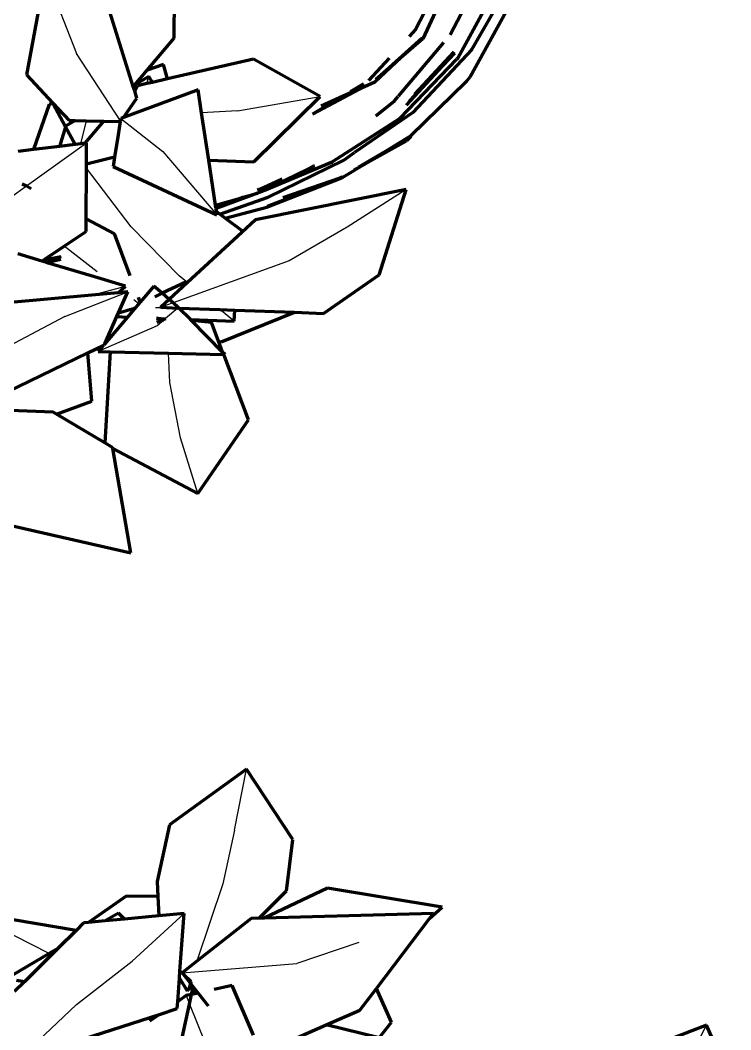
# Model space of a CAD drawing. Header units: millimetres. Extents: x 4307 to 31003, y 2809 to 20009.
# Drawn here: x 7631.3 to 7719.9, y 8134.5 to 8260.4 of the extents above; entities that cross this region are included whole.
import ezdxf

# ---------------------------------------------------------------- set-up
doc = ezdxf.new("R2010")
doc.units = ezdxf.units.MM
doc.layers.add('ProfileEdges', color=7, linetype='Continuous')

msp = doc.modelspace()

# ---------------------------------------------------------------- linework, layer by layer
for p, q in [((7635.86, 8262.44), (7638.3, 8256.27)), ((7643.77, 8247.9), (7638.3, 8256.27)), ((7647.07, 8252.53), (7647.33, 8253.44)), ((7658.36, 8249.15), (7668.69, 8250.94)), ((7658.36, 8249.15), (7653.9, 8248.87)), ((7639.51, 8247.91), (7638.77, 8245.02)), ((7643.81, 8248.18), (7649.06, 8244.07)), ((7643.35, 8246.12), (7643.49, 8246.16)), ((7639.54, 8245.12), (7632.04, 8239.73)), ((7649.06, 8244.07), (7655.81, 8236.19)), ((7645.09, 8234.67), (7639.53, 8241.99)), ((7632.04, 8239.73), (7630.09, 8238.33)), ((7679.43, 8239.32), (7672.04, 8234.64)), ((7651.08, 8228.57), (7645.09, 8234.67)), ((7672.04, 8234.64), (7664.84, 8230.45)), ((7640.86, 8229.08), (7636.74, 8232.25)), ((7664.84, 8230.45), (7650.34, 8225.2)), ((7652.01, 8227.81), (7651.08, 8228.57)), ((7640.19, 8226.16), (7644.42, 8227.27)), ((7652.12, 8227.71), (7652.01, 8227.81)), ((7636.82, 8223.5), (7644.71, 8226.57)), ((7646.06, 8225.08), (7645.43, 8225.56)), ((7650.34, 8225.2), (7648.8, 8224.66)), ((7636.82, 8223.5), (7628.39, 8219.04)), ((7645.54, 8224.54), (7645.6, 8224.54)), ((7648.16, 8224.63), (7648.77, 8224.63)), ((7650.91, 8224.55), (7649.4, 8223.23)), ((7650.99, 8224.62), (7650.91, 8224.55)), ((7657.94, 8222.89), (7656.17, 8224.36)), ((7648.34, 8222.31), (7640.97, 8219.12)), ((7649.13, 8223), (7648.34, 8222.31)), ((7649.36, 8223.19), (7649.13, 8223)), ((7649.94, 8215.24), (7649.76, 8218.91)), ((7651.25, 8208.35), (7649.94, 8215.24)), ((7653.43, 8201.42), (7651.25, 8208.35)), ((7658.01, 8159.44), (7659.49, 8167.05)), ((7658.01, 8159.44), (7656.56, 8152.73)), ((7656.56, 8152.73), (7653.32, 8143.08)), ((7634.89, 8144.04), (7624.61, 8149.23)), ((7651.7, 8149.04), (7645.24, 8143.09)), ((7673.51, 8145.43), (7665.78, 8142.81)), ((7635.18, 8143.9), (7634.89, 8144.04)), ((7638.29, 8137.68), (7645.24, 8143.09)), ((7651.47, 8141.62), (7665.78, 8142.81)), ((7652.43, 8140.42), (7652.08, 8139.39)), ((7651.96, 8138.79), (7652.39, 8137.74)), ((7638.29, 8137.68), (7630.86, 8130.69)), ((7652.39, 8137.74), (7654.29, 8132.99)), ((7714.16, 8129.77), (7716.89, 8135.12))]:
    msp.add_line(p, q)
at = {"layer": 'ProfileEdges', "lineweight": 211}
for p, q in [((7634.7, 8268.14), (7632.03, 8253.63)), ((7684.9, 8258.63), (7689.62, 8267.64)), ((7685.42, 8266.67), (7681.49, 8258.1)), ((7687.62, 8256.8), (7693.39, 8266.78)), ((7685.86, 8255.69), (7691.27, 8265.64)), ((7650.49, 8258.19), (7650.5, 8263.46)), ((7687.39, 8253.4), (7693.04, 8263.59)), ((7645.37, 8252.17), (7642.44, 8261.48)), ((7680.58, 8259.29), (7681.69, 8261.44)), ((7680.58, 8259.29), (7679.78, 8258.41)), ((7647.1, 8254.2), (7650.49, 8258.19)), ((7675.64, 8253.04), (7681.4, 8258.24)), ((7678.18, 8255.24), (7681.4, 8258.24)), ((7681.49, 8258.1), (7678.18, 8255.24)), ((7678.45, 8250.95), (7684.13, 8257.66)), ((7679.45, 8249.84), (7685.44, 8256.33)), ((7685.44, 8256.33), (7679.81, 8250.33)), ((7687.58, 8256.76), (7680.27, 8248.93)), ((7685.35, 8256.51), (7680.45, 8251.2)), ((7687.58, 8256.76), (7687.62, 8256.8)), ((7660.39, 8255.57), (7649.64, 8253.12)), ((7668.69, 8250.94), (7660.39, 8255.57)), ((7677.28, 8255.72), (7674.71, 8252.94)), ((7675.51, 8252.75), (7678.18, 8255.24)), ((7678.18, 8255.24), (7675.64, 8253.04)), ((7678.67, 8248.22), (7685.76, 8255.59)), ((7685.86, 8255.69), (7685.76, 8255.59)), ((7645.55, 8252.38), (7647.1, 8254.2)), ((7649.14, 8254.91), (7647.1, 8254.2)), ((7649.64, 8253.12), (7649.14, 8254.91)), ((7632.03, 8253.63), (7635.34, 8250.1)), ((7647.33, 8253.44), (7645.55, 8252.38)), ((7647.07, 8252.53), (7645.88, 8252.26)), ((7647.77, 8252.69), (7647.07, 8252.53)), ((7647.77, 8252.69), (7647.33, 8253.44)), ((7649.64, 8253.12), (7647.77, 8252.69)), ((7674.11, 8252.49), (7672.45, 8251.51)), ((7674.21, 8252.17), (7675.51, 8252.75)), ((7686.92, 8252.74), (7680.02, 8246.02)), ((7686.92, 8252.74), (7687.39, 8253.4)), ((7653.47, 8251.74), (7644.14, 8248.3)), ((7645.37, 8252.17), (7645.55, 8252.38)), ((7645.55, 8251.63), (7645.37, 8252.17)), ((7645.88, 8252.26), (7645.55, 8251.63)), ((7645.83, 8250.74), (7645.55, 8251.63)), ((7653.9, 8248.87), (7653.47, 8251.74)), ((7667.73, 8248.73), (7674.21, 8252.17)), ((7671.58, 8251), (7674.21, 8252.17)), ((7634.88, 8249.94), (7632.93, 8244.31)), ((7635.34, 8250.1), (7634.88, 8249.94)), ((7635.34, 8250.1), (7637.36, 8247.95)), ((7635.34, 8250.1), (7636.9, 8247.15)), ((7644.14, 8248.3), (7645.83, 8250.74)), ((7660.4, 8242.77), (7668.69, 8250.94)), ((7671.58, 8251), (7667.73, 8248.73)), ((7668.81, 8249.76), (7671.58, 8251)), ((7675.62, 8248.53), (7677.98, 8250.4)), ((7677.98, 8250.4), (7678.42, 8250.92)), ((7654.79, 8242.97), (7653.9, 8248.87)), ((7680.27, 8248.93), (7672.97, 8243.93)), ((7638.11, 8247.94), (7636.92, 8247.23)), ((7637.36, 8247.95), (7638.11, 8247.94)), ((7638.11, 8247.94), (7639.51, 8247.91)), ((7639.35, 8245.1), (7641.71, 8247.86)), ((7639.51, 8247.91), (7641.71, 8247.86)), ((7641.71, 8247.86), (7643.75, 8247.82)), ((7643.75, 8247.82), (7643.49, 8246.16)), ((7643.77, 8247.9), (7643.75, 8247.82)), ((7643.81, 8248.18), (7643.77, 8247.9)), ((7644.14, 8248.3), (7643.81, 8248.18)), ((7670.2, 8242.77), (7678.67, 8248.22)), ((7636.9, 8247.15), (7636.15, 8244.7)), ((7636.92, 8247.23), (7636.9, 8247.15)), ((7636.9, 8247.15), (7638.1, 8244.94)), ((7643.49, 8246.16), (7643.04, 8243.35)), ((7638.1, 8244.94), (7636.15, 8244.7)), ((7638.77, 8245.02), (7638.1, 8244.94)), ((7639.35, 8245.1), (7638.77, 8245.02)), ((7639.54, 8245.12), (7639.35, 8245.1)), ((7639.53, 8242.47), (7639.54, 8245.12)), ((7674.6, 8242.71), (7679.46, 8245.4)), ((7680.02, 8246.02), (7677.44, 8244.45)), ((7677.44, 8244.45), (7679.99, 8245.94)), ((7679.99, 8245.94), (7679.46, 8245.4)), ((7680.02, 8246.02), (7679.99, 8245.94)), ((7632.93, 8244.31), (7630.99, 8244.07)), ((7636.15, 8244.7), (7632.93, 8244.31)), ((7671.64, 8242.98), (7672.97, 8243.93)), ((7673.52, 8242.17), (7677.44, 8244.45)), ((7677.44, 8244.45), (7674.6, 8242.71)), ((7643.04, 8243.35), (7639.53, 8242.47)), ((7639.53, 8241.99), (7639.53, 8242.47)), ((7643.04, 8243.35), (7642.86, 8242.18)), ((7654.79, 8242.97), (7660.4, 8242.77)), ((7655.63, 8237.36), (7654.79, 8242.97)), ((7661.68, 8239.2), (7670.2, 8242.77)), ((7671.54, 8242.94), (7662.22, 8238.39)), ((7671.64, 8242.98), (7671.54, 8242.94)), ((7674.16, 8242.46), (7671.56, 8240.88)), ((7672.87, 8241.75), (7674.16, 8242.46)), ((7674.16, 8242.46), (7674.6, 8242.71)), ((7639.5, 8235.69), (7639.53, 8241.99)), ((7642.86, 8242.18), (7655.81, 8236.19)), ((7661.68, 8239.2), (7667.16, 8241.86)), ((7667.16, 8241.86), (7667.79, 8242.18)), ((7667.99, 8242.26), (7667.79, 8242.18)), ((7632.04, 8239.73), (7631.52, 8240.01)), ((7661.25, 8239.43), (7662.71, 8240.09)), ((7662.04, 8237.14), (7671.4, 8240.79)), ((7671.4, 8240.79), (7662.08, 8237.21)), ((7663.95, 8240.6), (7662.12, 8239.74)), ((7662.71, 8240.09), (7662.12, 8239.74)), ((7662.85, 8240.14), (7662.71, 8240.09)), ((7664.09, 8238.33), (7671.18, 8240.8)), ((7671.18, 8240.8), (7671.39, 8240.92)), ((7671.39, 8240.87), (7671.18, 8240.8)), ((7671.43, 8240.81), (7671.4, 8240.79)), ((7671.56, 8240.88), (7671.43, 8240.81)), ((7632.63, 8239.41), (7632.04, 8239.73)), ((7660.87, 8238.87), (7655.7, 8236.94)), ((7659.1, 8238.39), (7660.87, 8238.87)), ((7679.43, 8239.32), (7660.6, 8235.53)), ((7660.87, 8239.3), (7661.25, 8239.43)), ((7660.87, 8238.87), (7660.96, 8238.9)), ((7661.51, 8239.45), (7660.88, 8239.24)), ((7661.21, 8239.24), (7660.91, 8239.12)), ((7661.47, 8239.1), (7660.96, 8238.9)), ((7661.51, 8239.45), (7661.21, 8239.24)), ((7661.58, 8239.18), (7661.47, 8239.1)), ((7662.12, 8239.74), (7661.51, 8239.45)), ((7661.68, 8239.2), (7661.58, 8239.18)), ((7676.04, 8228.7), (7679.43, 8239.32)), ((7655.63, 8237.36), (7658.89, 8238.3)), ((7655.69, 8237.01), (7655.63, 8237.36)), ((7658.89, 8238.3), (7655.69, 8237.01)), ((7656.18, 8236.25), (7662.22, 8238.39)), ((7658.99, 8238.33), (7658.89, 8238.3)), ((7659.1, 8238.39), (7658.99, 8238.33)), ((7655.7, 8236.94), (7655.69, 8237.01)), ((7655.75, 8236.57), (7655.7, 8236.94)), ((7655.81, 8236.19), (7655.75, 8236.57)), ((7656.18, 8236.25), (7655.75, 8236.57)), ((7656.85, 8235.75), (7656.18, 8236.25)), ((7656.85, 8235.75), (7662.04, 8237.14)), ((7639.49, 8234.08), (7639.5, 8235.69)), ((7643.01, 8233.79), (7639.5, 8235.69)), ((7658.94, 8234.19), (7656.85, 8235.75)), ((7660.6, 8235.53), (7658.92, 8233.98)), ((7636.74, 8232.25), (7639.49, 8234.08)), ((7645, 8228.55), (7643.01, 8233.79)), ((7658.92, 8233.98), (7652.12, 8227.71)), ((7658.92, 8233.98), (7658.94, 8234.19)), ((7633.96, 8230.4), (7630.96, 8231.3)), ((7634.5, 8230.76), (7636.45, 8232.06)), ((7636.45, 8232.06), (7636.74, 8232.25)), ((7636.45, 8232.06), (7636.47, 8232.03)), ((7633.96, 8230.4), (7634.16, 8230.53)), ((7634.54, 8230.23), (7633.96, 8230.4)), ((7634.16, 8230.53), (7634.5, 8230.76)), ((7634.16, 8230.53), (7634.57, 8230.62)), ((7634.5, 8230.76), (7634.57, 8230.62)), ((7634.54, 8230.23), (7634.72, 8230.27)), ((7634.77, 8230.16), (7634.54, 8230.23)), ((7634.57, 8230.62), (7636.38, 8230.99)), ((7634.57, 8230.62), (7634.72, 8230.27)), ((7634.72, 8230.27), (7636.35, 8230.65)), ((7634.72, 8230.27), (7634.77, 8230.16)), ((7640.13, 8228.55), (7634.77, 8230.16)), ((7644.42, 8227.27), (7640.13, 8228.55)), ((7669.12, 8223.88), (7676.04, 8228.7)), ((7643.5, 8226.46), (7644.42, 8227.27)), ((7647.95, 8227.29), (7646.24, 8225.29)), ((7648.99, 8226.38), (7647.95, 8227.29)), ((7652.01, 8227.81), (7648.99, 8226.38)), ((7652.12, 8227.71), (7649.85, 8225.62)), ((7640.19, 8226.16), (7629.6, 8225.19)), ((7643.5, 8226.46), (7640.19, 8226.16)), ((7644.71, 8226.57), (7643.5, 8226.46)), ((7643.54, 8223.96), (7644.71, 8226.57)), ((7648.99, 8226.38), (7648.06, 8225.94)), ((7649.85, 8225.62), (7648.99, 8226.38)), ((7646.06, 8225.08), (7645.62, 8224.56)), ((7646.24, 8225.29), (7646.02, 8225.87)), ((7646.24, 8225.29), (7646.06, 8225.08)), ((7649.85, 8225.62), (7648.8, 8224.66)), ((7650.34, 8225.2), (7649.85, 8225.62)), ((7650.99, 8224.62), (7650.34, 8225.2)), ((7641.81, 8220.1), (7643.32, 8223.48)), ((7643.32, 8223.48), (7643.54, 8223.96)), ((7643.32, 8223.48), (7644.65, 8223.42)), ((7643.54, 8223.96), (7645.24, 8224.45)), ((7645.46, 8224.37), (7644.65, 8223.42)), ((7645.24, 8224.45), (7645.54, 8224.54)), ((7645.24, 8224.45), (7645.46, 8224.37)), ((7645.6, 8224.54), (7645.46, 8224.37)), ((7645.54, 8224.54), (7645.62, 8224.56)), ((7645.62, 8224.56), (7645.6, 8224.54)), ((7648.8, 8224.66), (7648.77, 8224.63)), ((7648.8, 8224.66), (7650.91, 8224.55)), ((7651.06, 8224.54), (7650.99, 8224.62)), ((7651.06, 8224.54), (7656.17, 8224.36)), ((7652.5, 8223.11), (7651.06, 8224.54)), ((7656.17, 8224.36), (7658.06, 8224.29)), ((7656.32, 8220.31), (7665.48, 8224.02)), ((7657.94, 8222.89), (7658.06, 8224.29)), ((7658.06, 8224.29), (7665.48, 8224.02)), ((7665.48, 8224.02), (7669.12, 8223.88)), ((7644.65, 8223.42), (7641.81, 8220.1)), ((7648.26, 8223.32), (7648.39, 8223.27)), ((7648.27, 8223.28), (7648.39, 8223.27)), ((7649, 8223.05), (7648.31, 8222.75)), ((7648.39, 8223.27), (7649.36, 8223.19)), ((7648.39, 8223.27), (7649, 8223.05)), ((7649.36, 8223.19), (7649, 8223.05)), ((7649, 8223.05), (7649.13, 8223)), ((7649.36, 8223.19), (7649.4, 8223.23)), ((7652.5, 8223.11), (7657.94, 8222.89)), ((7652.62, 8222.99), (7652.5, 8223.11)), ((7655.11, 8222.75), (7652.62, 8222.99)), ((7656.52, 8219.06), (7652.62, 8222.99)), ((7656, 8220.43), (7655.11, 8222.75)), ((7639.71, 8218.94), (7641.6, 8219.86)), ((7641.6, 8219.86), (7640.97, 8219.12)), ((7641.6, 8219.86), (7641.73, 8219.92)), ((7641.73, 8219.92), (7641.81, 8220.1)), ((7656, 8220.43), (7656.32, 8220.31)), ((7656.52, 8219.06), (7656, 8220.43)), ((7629.5, 8214.01), (7639.71, 8218.94)), ((7640.2, 8212.92), (7639.71, 8218.94)), ((7640.97, 8219.12), (7642.48, 8219.08)), ((7642.48, 8219.08), (7641.82, 8207.74)), ((7642.48, 8219.08), (7649.76, 8218.91)), ((7649.76, 8218.91), (7656.65, 8218.74)), ((7656.85, 8218.74), (7656.52, 8219.06)), ((7659.75, 8210.62), (7656.65, 8218.74)), ((7656.65, 8218.74), (7656.85, 8218.74)), ((7635.78, 8211.31), (7640.2, 8212.92)), ((7635.39, 8211.55), (7629.95, 8211.77)), ((7635.78, 8211.31), (7635.39, 8211.55)), ((7641.82, 8207.74), (7635.78, 8211.31)), ((7653.43, 8201.42), (7659.75, 8210.62)), ((7642.79, 8207.16), (7641.82, 8207.74)), ((7642.82, 8207.01), (7642.79, 8207.16)), ((7642.82, 8207.01), (7653.43, 8201.42)), ((7645.08, 8194.02), (7642.82, 8207.01)), ((7622.67, 8199.11), (7645.08, 8194.02)), ((7659.49, 8167.05), (7649.87, 8160.09)), ((7665.27, 8158.28), (7659.49, 8167.05)), ((7649.87, 8160.09), (7648.35, 8153.01)), ((7664.47, 8151.85), (7665.27, 8158.28)), ((7648.35, 8153.01), (7648.44, 8151.17)), ((7661.09, 8148.45), (7664.47, 8151.85)), ((7669.6, 8152.21), (7661.72, 8148.47)), ((7683.92, 8149.83), (7669.6, 8152.21)), ((7644.48, 8151.19), (7639.78, 8147.92)), ((7648.44, 8151.17), (7644.48, 8151.19)), ((7648.44, 8151.17), (7648.55, 8148.74)), ((7638.23, 8146.93), (7624.61, 8149.23)), ((7682.34, 8148.4), (7683.92, 8149.83)), ((7639.78, 8147.92), (7639.16, 8147.86)), ((7641.88, 8148.12), (7639.78, 8147.92)), ((7643.51, 8149.07), (7641.88, 8148.12)), ((7644.28, 8148.34), (7641.88, 8148.12)), ((7644.28, 8148.34), (7643.51, 8149.07)), ((7648.55, 8148.74), (7644.28, 8148.34)), ((7651.7, 8149.04), (7648.55, 8148.74)), ((7651.19, 8141.83), (7651.7, 8149.04)), ((7660.09, 8148.42), (7653.32, 8143.08)), ((7661.09, 8148.45), (7660.09, 8148.42)), ((7661.72, 8148.47), (7661.09, 8148.45)), ((7682.82, 8149.02), (7661.72, 8148.47)), ((7675.71, 8139.7), (7682.34, 8148.4)), ((7682.34, 8148.4), (7682.82, 8149.02)), ((7638.23, 8146.93), (7635.94, 8144.65)), ((7639.16, 8147.86), (7638.23, 8146.93)), ((7635.94, 8144.65), (7634.89, 8144.04)), ((7635.94, 8144.65), (7635.18, 8143.9)), ((7634.89, 8144.04), (7630.3, 8141.36)), ((7635.18, 8143.9), (7631.79, 8140.52)), ((7653.32, 8143.08), (7651.47, 8141.62)), ((7651.13, 8140.97), (7651.19, 8141.83)), ((7651.47, 8141.62), (7651.19, 8141.83)), ((7651.47, 8141.62), (7651.64, 8141.41)), ((7631.79, 8140.52), (7630.56, 8139.3)), ((7631.79, 8140.52), (7630.79, 8140.68)), ((7650.92, 8138.06), (7651.13, 8140.97)), ((7651.13, 8140.97), (7652.08, 8139.39)), ((7651.64, 8141.41), (7652.43, 8140.42)), ((7652.6, 8140.51), (7651.64, 8141.41)), ((7652.43, 8140.42), (7652.73, 8140.04)), ((7652.63, 8140.54), (7652.6, 8140.51)), ((7652.08, 8139.39), (7652.73, 8140.04)), ((7652.65, 8138.94), (7652.86, 8139.88)), ((7652.73, 8140.04), (7652.86, 8139.88)), ((7652.83, 8138.98), (7653.02, 8139.68)), ((7653.46, 8139.12), (7652.83, 8138.98)), ((7652.86, 8139.88), (7653.02, 8139.68)), ((7653.02, 8139.68), (7653.46, 8139.12)), ((7653.46, 8139.12), (7654.73, 8137.53)), ((7657.72, 8140.06), (7655.48, 8139.56)), ((7660.37, 8133.88), (7657.72, 8140.06)), ((7673.65, 8136.99), (7675.71, 8139.7)), ((7677.61, 8135.49), (7675.71, 8139.7)), ((7650.86, 8137.17), (7650.92, 8138.06)), ((7651.96, 8138.79), (7650.92, 8138.06)), ((7652.65, 8138.94), (7651.96, 8138.79)), ((7652.39, 8137.74), (7652.65, 8138.94)), ((7652.83, 8138.98), (7652.65, 8138.94)), ((7648.63, 8136.45), (7650.86, 8137.17)), ((7651.46, 8133.51), (7652.39, 8137.74)), ((7669.43, 8135.14), (7673.65, 8136.99)), ((7638.02, 8133.01), (7648.63, 8136.45)), ((7648.63, 8136.45), (7647.4, 8135.59)), ((7676.06, 8133.51), (7677.61, 8135.49)), ((7664.92, 8133.17), (7669.43, 8135.14)), ((7676.06, 8133.51), (7669.43, 8135.14)), ((7716.89, 8135.12), (7708.08, 8131.7)), ((7719.93, 8128.36), (7716.89, 8135.12))]:
    msp.add_line(p, q, dxfattribs=at)

doc.saveas('drawing.dxf')
